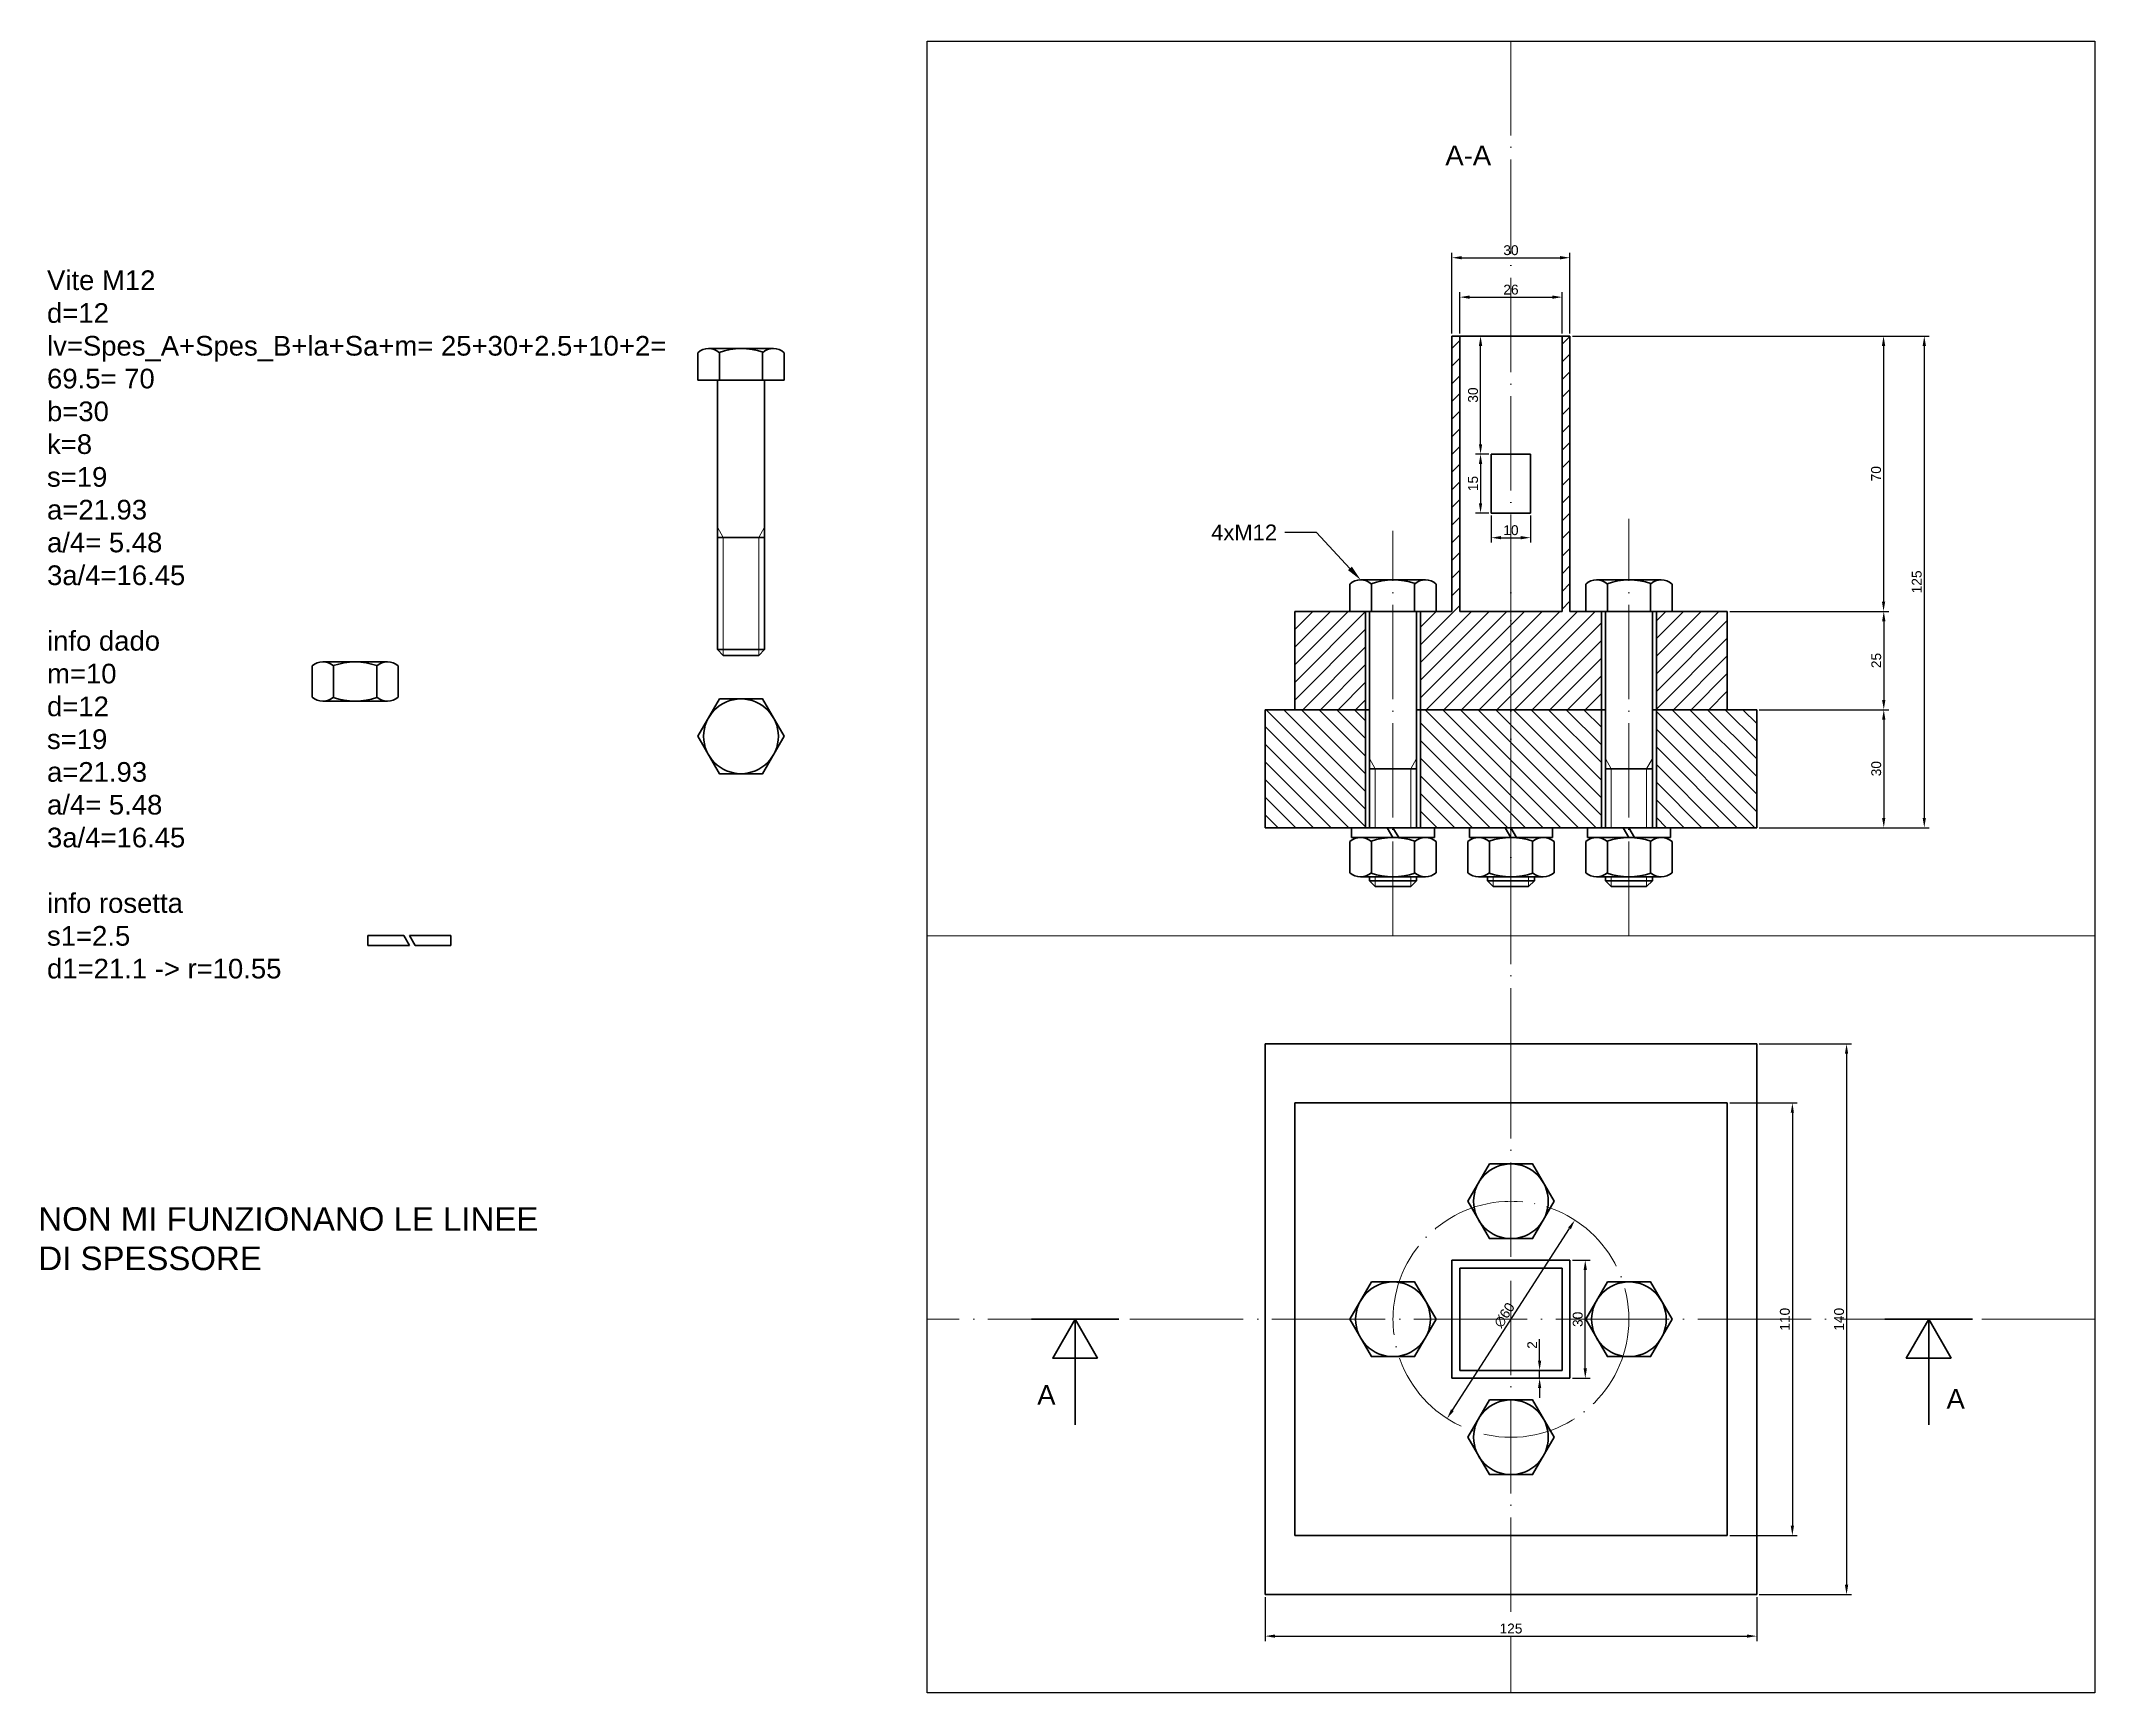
# Model space of a CAD drawing. Header units: millimetres. Extents: x 23 to 545, y 71 to 491.
import ezdxf
from ezdxf import colors
from ezdxf.entities.mleader import LeaderData, LeaderLine
from ezdxf.math import Vec2, Vec3

# ---------------------------------------------------------------- set-up
doc = ezdxf.new("R2010")
doc.units = ezdxf.units.MM
doc.linetypes.add('ACAD_ISO04W100', pattern=[30, 24, -3, 0, -3])
for name, color, linetype, lineweight in [('assimetria', 164, 'ACAD_ISO04W100', 18), ('campitura', 130, 'Continuous', 18), ('filetto', 226, 'Continuous', 18), ('Grosso', 90, 'Continuous', 35), ('terra', 255, 'Continuous', 18)]:
    doc.layers.add(name, color=color, linetype=linetype, lineweight=lineweight)
doc.styles.get("Standard").update_dxf_attribs({"font": 'arial.ttf'})
doc.dimstyles.new('ISO-25', dxfattribs={"dimtxt": 2.5, "dimasz": 2.5, "dimexe": 1.25, "dimexo": 0.625, "dimtad": 1, "dimtxsty": 'Standard', "dimcen": 2.5, "dimadec": 0, "dimazin": 0, "dimtfac": 1, "dimtmove": 0, "dimatfit": 1, "dimfxl": 1, "dimarcsym": 0})

# ---------------------------------------------------------------- blocks, each defined once
blk = doc.blocks.new('*D3')
at = {"color": 0, "lineweight": -2, "transparency": 16777216}
for p, q in [((412.24, 416.2), (492.62, 416.2)), ((491.37, 413.7), (491.37, 348.7)), ((452.24, 346.2), (492.62, 346.2))]:
    blk.add_line(p, q, dxfattribs=at)
at = {"color": 0, "transparency": 16777216}
for points in [[(490.95, 413.7), (491.79, 413.7), (491.37, 416.2)], [(490.95, 348.7), (491.79, 348.7), (491.37, 346.2)]]:
    blk.add_solid(points, dxfattribs=at)
at = {"layer": 'Defpoints', "color": 0, "transparency": 16777216}
for p in [(411.62, 416.2), (451.62, 346.2), (491.37, 346.2)]:
    blk.add_point(p, dxfattribs=at)
at = {"color": 0, "transparency": 16777216, "insert": (489.47, 381.2), "char_height": 2.5, "attachment_point": 5, "rotation": 90}
blk.add_mtext('70', dxfattribs=at)
blk = doc.blocks.new('*D4')
at = {"color": 0, "lineweight": -2, "transparency": 16777216}
for p, q in [((452.24, 346.2), (492.67, 346.2)), ((491.42, 343.7), (491.42, 323.7)), ((459.74, 321.2), (492.67, 321.2))]:
    blk.add_line(p, q, dxfattribs=at)
at = {"color": 0, "transparency": 16777216}
for points in [[(491, 343.7), (491.84, 343.7), (491.42, 346.2)], [(491, 323.7), (491.84, 323.7), (491.42, 321.2)]]:
    blk.add_solid(points, dxfattribs=at)
at = {"layer": 'Defpoints', "color": 0, "transparency": 16777216}
for p in [(451.62, 346.2), (459.12, 321.2), (491.42, 321.2)]:
    blk.add_point(p, dxfattribs=at)
at = {"color": 0, "transparency": 16777216, "insert": (489.52, 333.7), "char_height": 2.5, "attachment_point": 5, "rotation": 90}
blk.add_mtext('25', dxfattribs=at)
blk = doc.blocks.new('*D5')
at = {"color": 0, "lineweight": -2, "transparency": 16777216}
for p, q in [((459.74, 321.2), (492.67, 321.2)), ((491.42, 318.7), (491.42, 293.7)), ((459.74, 291.2), (492.67, 291.2))]:
    blk.add_line(p, q, dxfattribs=at)
at = {"color": 0, "transparency": 16777216}
for points in [[(491, 318.7), (491.83, 318.7), (491.42, 321.2)], [(491, 293.7), (491.83, 293.7), (491.42, 291.2)]]:
    blk.add_solid(points, dxfattribs=at)
at = {"layer": 'Defpoints', "color": 0, "transparency": 16777216}
for p in [(459.12, 321.2), (459.12, 291.2), (491.42, 291.2)]:
    blk.add_point(p, dxfattribs=at)
at = {"color": 0, "transparency": 16777216, "insert": (489.51, 306.2), "char_height": 2.5, "attachment_point": 5, "rotation": 90}
blk.add_mtext('30', dxfattribs=at)
blk = doc.blocks.new('*D6')
at = {"color": 0, "lineweight": -2, "transparency": 16777216}
for p, q in [((491.99, 416.2), (502.97, 416.2)), ((501.72, 413.7), (501.72, 293.7)), ((492.04, 291.2), (502.97, 291.2))]:
    blk.add_line(p, q, dxfattribs=at)
at = {"color": 0, "transparency": 16777216}
for points in [[(501.3, 413.7), (502.14, 413.7), (501.72, 416.2)], [(501.3, 293.7), (502.14, 293.7), (501.72, 291.2)]]:
    blk.add_solid(points, dxfattribs=at)
at = {"layer": 'Defpoints', "color": 0, "transparency": 16777216}
for p in [(491.37, 416.2), (491.42, 291.2), (501.72, 291.2)]:
    blk.add_point(p, dxfattribs=at)
at = {"color": 0, "transparency": 16777216, "insert": (499.82, 353.7), "char_height": 2.5, "attachment_point": 5, "rotation": 90}
blk.add_mtext('125', dxfattribs=at)
blk = doc.blocks.new('*D7')
at = {"color": 0, "lineweight": -2, "transparency": 16777216}
for p, q in [((390.99, 416.2), (387.63, 416.2)), ((388.88, 388.7), (388.88, 413.7)), ((390.99, 386.2), (387.63, 386.2))]:
    blk.add_line(p, q, dxfattribs=at)
at = {"color": 0, "transparency": 16777216}
for points in [[(388.47, 413.7), (389.3, 413.7), (388.88, 416.2)], [(388.47, 388.7), (389.3, 388.7), (388.88, 386.2)]]:
    blk.add_solid(points, dxfattribs=at)
at = {"layer": 'Defpoints', "color": 0, "transparency": 16777216}
for p in [(388.88, 416.2), (391.62, 416.2), (391.62, 386.2)]:
    blk.add_point(p, dxfattribs=at)
at = {"color": 0, "transparency": 16777216, "insert": (386.98, 401.2), "char_height": 2.5, "attachment_point": 5, "rotation": 90}
blk.add_mtext('30', dxfattribs=at)
blk = doc.blocks.new('*D8')
at = {"color": 0, "lineweight": -2, "transparency": 16777216}
for p, q in [((390.99, 386.2), (387.63, 386.2)), ((388.88, 383.7), (388.88, 373.7)), ((390.99, 371.2), (387.63, 371.2))]:
    blk.add_line(p, q, dxfattribs=at)
at = {"color": 0, "transparency": 16777216}
for points in [[(388.47, 383.7), (389.3, 383.7), (388.88, 386.2)], [(388.47, 373.7), (389.3, 373.7), (388.88, 371.2)]]:
    blk.add_solid(points, dxfattribs=at)
at = {"layer": 'Defpoints', "color": 0, "transparency": 16777216}
for p in [(391.62, 386.2), (388.88, 371.2), (391.62, 371.2)]:
    blk.add_point(p, dxfattribs=at)
at = {"color": 0, "transparency": 16777216, "insert": (386.98, 378.7), "char_height": 2.5, "attachment_point": 5, "rotation": 90}
blk.add_mtext('15', dxfattribs=at)
blk = doc.blocks.new('*D9')
at = {"color": 0, "lineweight": -2, "transparency": 16777216}
for p, q in [((391.62, 370.58), (391.62, 363.68)), ((401.62, 370.58), (401.62, 363.68)), ((394.12, 364.93), (399.12, 364.93))]:
    blk.add_line(p, q, dxfattribs=at)
at = {"color": 0, "transparency": 16777216}
for points in [[(394.12, 365.35), (394.12, 364.52), (391.62, 364.93)], [(399.12, 365.35), (399.12, 364.52), (401.62, 364.93)]]:
    blk.add_solid(points, dxfattribs=at)
at = {"layer": 'Defpoints', "color": 0, "transparency": 16777216}
for p in [(391.62, 371.2), (401.62, 371.2), (401.62, 364.93)]:
    blk.add_point(p, dxfattribs=at)
at = {"color": 0, "transparency": 16777216, "insert": (396.62, 366.83), "char_height": 2.5, "attachment_point": 5}
blk.add_mtext('10', dxfattribs=at)
blk = doc.blocks.new('*D10')
at = {"color": 0, "lineweight": -2, "transparency": 16777216}
for p, q in [((459.74, 236.2), (483.21, 236.2)), ((481.96, 233.7), (481.96, 98.7)), ((459.74, 96.2), (483.21, 96.2))]:
    blk.add_line(p, q, dxfattribs=at)
at = {"color": 0, "transparency": 16777216}
for points in [[(481.54, 233.7), (482.38, 233.7), (481.96, 236.2)], [(481.54, 98.7), (482.38, 98.7), (481.96, 96.2)]]:
    blk.add_solid(points, dxfattribs=at)
at = {"layer": 'Defpoints', "color": 0, "transparency": 16777216}
for p in [(459.12, 236.2), (459.12, 96.2), (481.96, 96.2)]:
    blk.add_point(p, dxfattribs=at)
at = {"color": 0, "transparency": 16777216, "insert": (480.06, 166.2), "char_height": 2.5, "attachment_point": 5, "rotation": 90}
blk.add_mtext('140', dxfattribs=at)
blk = doc.blocks.new('*D11')
at = {"color": 0, "lineweight": -2, "transparency": 16777216}
for p, q in [((452.24, 221.2), (469.43, 221.2)), ((468.18, 218.7), (468.18, 113.7)), ((452.24, 111.2), (469.43, 111.2))]:
    blk.add_line(p, q, dxfattribs=at)
at = {"color": 0, "transparency": 16777216}
for points in [[(467.76, 218.7), (468.59, 218.7), (468.18, 221.2)], [(467.76, 113.7), (468.59, 113.7), (468.18, 111.2)]]:
    blk.add_solid(points, dxfattribs=at)
at = {"layer": 'Defpoints', "color": 0, "transparency": 16777216}
for p in [(451.62, 221.2), (451.62, 111.2), (468.18, 111.2)]:
    blk.add_point(p, dxfattribs=at)
at = {"color": 0, "transparency": 16777216, "insert": (466.28, 166.2), "char_height": 2.5, "attachment_point": 5, "rotation": 90}
blk.add_mtext('110', dxfattribs=at)
blk = doc.blocks.new('*D12')
at = {"color": 0, "lineweight": -2, "transparency": 16777216}
for p, q in [((334.12, 95.58), (334.12, 84.39)), ((459.12, 95.58), (459.12, 84.39)), ((336.62, 85.64), (456.62, 85.64))]:
    blk.add_line(p, q, dxfattribs=at)
at = {"color": 0, "transparency": 16777216}
for points in [[(336.62, 86.06), (336.62, 85.23), (334.12, 85.64)], [(456.62, 86.06), (456.62, 85.23), (459.12, 85.64)]]:
    blk.add_solid(points, dxfattribs=at)
at = {"layer": 'Defpoints', "color": 0, "transparency": 16777216}
for p in [(334.12, 96.2), (459.12, 96.2), (459.12, 85.64)]:
    blk.add_point(p, dxfattribs=at)
at = {"color": 0, "transparency": 16777216, "insert": (396.62, 87.55), "char_height": 2.5, "attachment_point": 5}
blk.add_mtext('125', dxfattribs=at)
blk = doc.blocks.new('*D14')
at = {"color": 0, "lineweight": -2, "transparency": 16777216}
for p, q in [((403.9, 155.7), (403.9, 161.11)), ((408.99, 153.2), (402.65, 153.2)), ((403.9, 151.2), (403.9, 153.2)), ((408.99, 151.2), (402.65, 151.2)), ((403.9, 148.7), (403.9, 146.2))]:
    blk.add_line(p, q, dxfattribs=at)
at = {"color": 0, "transparency": 16777216}
for points in [[(403.49, 155.7), (404.32, 155.7), (403.9, 153.2)], [(403.49, 148.7), (404.32, 148.7), (403.9, 151.2)]]:
    blk.add_solid(points, dxfattribs=at)
at = {"layer": 'Defpoints', "color": 0, "transparency": 16777216}
for p in [(409.62, 153.2), (403.9, 151.2), (409.62, 151.2)]:
    blk.add_point(p, dxfattribs=at)
at = {"color": 0, "transparency": 16777216, "insert": (402.02, 159.66), "char_height": 2.5, "attachment_point": 5, "rotation": 90}
blk.add_mtext('2', dxfattribs=at)
blk = doc.blocks.new('*D15')
at = {"color": 0, "lineweight": -2, "transparency": 16777216}
blk.add_line((381.73, 143.08), (411.51, 189.32), dxfattribs=at)
at = {"color": 0, "transparency": 16777216}
for points in [[(411.16, 189.55), (411.86, 189.1), (412.86, 191.42)], [(381.38, 143.31), (382.08, 142.86), (380.37, 140.98)]]:
    blk.add_solid(points, dxfattribs=at)
at = {"layer": 'Defpoints', "color": 0, "transparency": 16777216}
for p in [(412.86, 191.42), (380.37, 140.98)]:
    blk.add_point(p, dxfattribs=at)
at = {"color": 0, "transparency": 16777216, "insert": (394.96, 167.27), "char_height": 2.5, "attachment_point": 5, "rotation": 57.213}
blk.add_mtext('∅60', dxfattribs=at)
blk = doc.blocks.new('*D17')
at = {"color": 0, "lineweight": -2, "transparency": 16777216}
for p, q in [((381.62, 416.83), (381.62, 437.37)), ((384.12, 436.12), (409.12, 436.12)), ((411.62, 416.83), (411.62, 437.37))]:
    blk.add_line(p, q, dxfattribs=at)
at = {"color": 0, "transparency": 16777216}
for points in [[(384.12, 436.53), (384.12, 435.7), (381.62, 436.12)], [(409.12, 436.53), (409.12, 435.7), (411.62, 436.12)]]:
    blk.add_solid(points, dxfattribs=at)
at = {"layer": 'Defpoints', "color": 0, "transparency": 16777216}
for p in [(411.62, 436.12), (381.62, 416.2), (411.62, 416.2)]:
    blk.add_point(p, dxfattribs=at)
at = {"color": 0, "transparency": 16777216, "insert": (396.62, 438.02), "char_height": 2.5, "attachment_point": 5}
blk.add_mtext('30', dxfattribs=at)
blk = doc.blocks.new('*D18')
at = {"color": 0, "lineweight": -2, "transparency": 16777216}
for p, q in [((383.62, 416.83), (383.62, 427.35)), ((386.12, 426.1), (407.12, 426.1)), ((409.62, 416.83), (409.62, 427.35))]:
    blk.add_line(p, q, dxfattribs=at)
at = {"color": 0, "transparency": 16777216}
for points in [[(386.12, 426.52), (386.12, 425.68), (383.62, 426.1)], [(407.12, 426.52), (407.12, 425.68), (409.62, 426.1)]]:
    blk.add_solid(points, dxfattribs=at)
at = {"layer": 'Defpoints', "color": 0, "transparency": 16777216}
for p in [(409.62, 426.1), (383.62, 416.2), (409.62, 416.2)]:
    blk.add_point(p, dxfattribs=at)
at = {"color": 0, "transparency": 16777216, "insert": (396.62, 428), "char_height": 2.5, "attachment_point": 5}
blk.add_mtext('26', dxfattribs=at)
blk = doc.blocks.new('*D19')
at = {"color": 0, "lineweight": -2, "transparency": 16777216}
for p, q in [((412.24, 181.2), (416.76, 181.2)), ((415.51, 153.7), (415.51, 178.7)), ((412.24, 151.2), (416.76, 151.2))]:
    blk.add_line(p, q, dxfattribs=at)
at = {"color": 0, "transparency": 16777216}
for points in [[(415.09, 178.7), (415.93, 178.7), (415.51, 181.2)], [(415.09, 153.7), (415.93, 153.7), (415.51, 151.2)]]:
    blk.add_solid(points, dxfattribs=at)
at = {"layer": 'Defpoints', "color": 0, "transparency": 16777216}
for p in [(411.62, 181.2), (415.51, 181.2), (411.62, 151.2)]:
    blk.add_point(p, dxfattribs=at)
at = {"color": 0, "transparency": 16777216, "insert": (413.61, 166.2), "char_height": 2.5, "attachment_point": 5, "rotation": 90}
blk.add_mtext('30', dxfattribs=at)

msp = doc.modelspace()

# ---------------------------------------------------------------- hatches: boundary and pattern name
at = {"layer": 'campitura'}
h = msp.add_hatch(dxfattribs=at)
h.set_pattern_fill('ANSI31', color=256)
h.paths.add_polyline_path([(359.618, 346.202), (355.653, 346.202), (341.618, 346.202), (341.618, 321.202), (359.618, 321.202)])
h.paths.add_polyline_path([(396.618, 346.202), (383.618, 346.202), (383.618, 416.202), (381.618, 416.202), (381.618, 346.202), (373.618, 346.202), (373.618, 321.202), (396.618, 321.202)])
h.paths.add_polyline_path([(419.618, 346.202), (415.653, 346.202), (411.618, 346.202), (411.618, 416.202), (409.618, 416.202), (409.618, 346.202), (396.618, 346.202), (396.618, 321.202), (419.618, 321.202)])
h.paths.add_polyline_path([(451.618, 346.202), (433.618, 346.202), (433.618, 321.202), (451.618, 321.202)])
h = msp.add_hatch(dxfattribs=at)
h.set_pattern_fill('ANSI31', color=256, angle=90)
h.paths.add_polyline_path([(359.618, 321.202), (334.118, 321.202), (334.118, 291.202), (359.618, 291.202)])
h.paths.add_polyline_path([(396.618, 321.202), (373.618, 321.202), (373.618, 291.202), (377.168, 291.202), (396.618, 291.202)])
h.paths.add_polyline_path([(419.618, 321.202), (396.618, 321.202), (396.618, 291.202), (419.618, 291.202)])
h.paths.add_polyline_path([(459.118, 321.202), (433.618, 321.202), (433.618, 291.202), (437.168, 291.202), (459.118, 291.202)])

# ---------------------------------------------------------------- linework, layer by layer
for p, q in [((248.118, 491.202), (545.118, 491.202)), ((248.118, 71.202), (248.118, 491.202)), ((545.118, 491.202), (545.118, 71.202)), ((545.118, 71.202), (248.118, 71.202))]:
    msp.add_line(p, q)
at = {"layer": 'assimetria'}
for p, q in [((396.618, 491.202), (396.618, 236.202)), ((366.618, 263.702), (366.618, 366.676)), ((396.618, 263.702), (396.618, 366.676)), ((426.618, 263.702), (426.618, 369.718)), ((396.618, 236.202), (396.618, 71.202))]:
    msp.add_line(p, q, dxfattribs=at)
at = {"layer": 'assimetria', "ltscale": 1.2}
msp.add_line((545.118, 166.202), (248.118, 166.202), dxfattribs=at)
at = {"layer": 'assimetria'}
msp.add_circle((396.618, 166.202), 30, dxfattribs=at)
at = {"layer": 'filetto'}
for p, q in [((196.313, 365.02), (194.813, 367.618)), ((205.313, 365.02), (206.813, 367.618)), ((196.313, 335.02), (196.313, 365.02)), ((205.313, 365.02), (205.313, 335.02)), ((362.118, 306.202), (360.618, 308.8)), ((371.118, 306.202), (372.618, 308.8)), ((422.118, 306.202), (420.618, 308.8)), ((431.118, 306.202), (432.618, 308.8)), ((362.118, 291.202), (362.118, 306.202)), ((371.118, 306.202), (371.118, 291.202)), ((422.118, 291.202), (422.118, 306.202)), ((431.118, 306.202), (431.118, 291.202)), ((362.118, 276.202), (362.118, 278.702)), ((371.118, 278.702), (371.118, 276.202)), ((392.118, 276.202), (392.118, 278.702)), ((401.118, 278.702), (401.118, 276.202)), ((422.118, 276.202), (422.118, 278.702)), ((431.118, 278.702), (431.118, 276.202))]:
    msp.add_line(p, q, dxfattribs=at)
at = {"layer": 'Grosso'}
for p, q in [((192.588, 413.02), (209.038, 413.02)), ((381.618, 346.202), (381.618, 416.202)), ((381.618, 416.202), (411.618, 416.202)), ((383.618, 416.202), (383.618, 346.202)), ((409.618, 346.202), (409.618, 416.202)), ((411.618, 416.202), (411.618, 346.202)), ((189.848, 405.02), (189.848, 411.973)), ((195.328, 405.02), (195.328, 412.047)), ((206.298, 412.11), (206.298, 405.02)), ((211.778, 411.973), (211.778, 405.02)), ((211.778, 405.02), (189.848, 405.02)), ((194.813, 405.02), (206.813, 405.02)), ((194.813, 336.52), (194.813, 405.02)), ((206.813, 405.02), (206.813, 336.52)), ((391.618, 371.202), (391.618, 386.202)), ((391.618, 386.202), (401.618, 386.202)), ((401.618, 386.202), (401.618, 371.202)), ((401.618, 371.202), (391.618, 371.202)), ((206.813, 365.02), (194.813, 365.02)), ((355.653, 346.202), (355.653, 353.155)), ((358.393, 354.202), (374.843, 354.202)), ((361.133, 346.202), (361.133, 353.23)), ((372.103, 353.292), (372.103, 346.202)), ((377.583, 353.155), (377.583, 346.202)), ((415.653, 346.202), (415.653, 353.155)), ((418.393, 354.202), (434.843, 354.202)), ((421.133, 346.202), (421.133, 353.23)), ((432.103, 353.292), (432.103, 346.202)), ((437.583, 353.155), (437.583, 346.202)), ((341.618, 346.202), (341.618, 321.202)), ((381.618, 346.202), (341.618, 346.202)), ((377.583, 346.202), (355.653, 346.202)), ((359.618, 291.202), (359.618, 346.202)), ((360.618, 346.202), (372.618, 346.202)), ((360.618, 291.202), (360.618, 346.202)), ((372.618, 346.202), (372.618, 291.202)), ((373.618, 291.202), (373.618, 346.202)), ((409.618, 346.202), (383.618, 346.202)), ((451.618, 346.202), (411.618, 346.202)), ((437.583, 346.202), (415.653, 346.202)), ((419.618, 291.202), (419.618, 346.202)), ((420.618, 346.202), (432.618, 346.202)), ((420.618, 291.202), (420.618, 346.202)), ((432.618, 346.202), (432.618, 291.202)), ((433.618, 291.202), (433.618, 346.202)), ((451.618, 321.202), (451.618, 346.202)), ((196.313, 335.02), (194.813, 336.52)), ((206.813, 336.52), (194.813, 336.52)), ((205.313, 335.02), (196.313, 335.02)), ((205.313, 335.02), (206.813, 336.52)), ((91.731, 324.381), (91.731, 332.339)), ((94.471, 333.36), (110.921, 333.36)), ((97.211, 324.302), (97.211, 332.419)), ((108.181, 332.419), (108.181, 324.302)), ((113.661, 332.339), (113.661, 324.381)), ((110.921, 323.36), (94.471, 323.36)), ((334.118, 291.202), (334.118, 321.202)), ((334.118, 321.202), (360.618, 321.202)), ((372.618, 321.202), (420.618, 321.202)), ((432.618, 321.202), (459.118, 321.202)), ((459.118, 321.202), (459.118, 291.202)), ((372.618, 306.202), (360.618, 306.202)), ((432.618, 306.202), (420.618, 306.202)), ((459.118, 291.202), (334.118, 291.202)), ((355.653, 279.723), (355.653, 287.681)), ((356.068, 291.202), (365.175, 291.202)), ((356.068, 288.702), (356.068, 291.202)), ((366.618, 288.702), (356.068, 288.702)), ((358.393, 288.702), (374.843, 288.702)), ((361.133, 279.644), (361.133, 287.761)), ((366.618, 288.702), (365.175, 291.202)), ((366.618, 291.202), (377.168, 291.202)), ((366.618, 291.202), (368.062, 288.702)), ((377.168, 288.702), (368.062, 288.702)), ((372.103, 287.761), (372.103, 279.644)), ((377.168, 291.202), (377.168, 288.702)), ((377.583, 287.681), (377.583, 279.723)), ((385.653, 279.723), (385.653, 287.681)), ((386.068, 288.702), (386.068, 291.202)), ((396.618, 288.702), (386.068, 288.702)), ((388.393, 288.702), (404.843, 288.702)), ((391.133, 279.644), (391.133, 287.761)), ((396.618, 288.702), (395.175, 291.202)), ((396.618, 291.202), (398.062, 288.702)), ((407.168, 288.702), (398.062, 288.702)), ((402.103, 287.761), (402.103, 279.644)), ((407.168, 291.202), (407.168, 288.702)), ((407.583, 287.681), (407.583, 279.723)), ((415.653, 279.723), (415.653, 287.681)), ((416.068, 291.202), (425.175, 291.202)), ((416.068, 288.702), (416.068, 291.202)), ((426.618, 288.702), (416.068, 288.702)), ((418.393, 288.702), (434.843, 288.702)), ((421.133, 279.644), (421.133, 287.761)), ((426.618, 288.702), (425.175, 291.202)), ((426.618, 291.202), (437.168, 291.202)), ((426.618, 291.202), (428.062, 288.702)), ((437.168, 288.702), (428.062, 288.702)), ((432.103, 287.761), (432.103, 279.644)), ((437.168, 291.202), (437.168, 288.702)), ((437.583, 287.681), (437.583, 279.723)), ((374.843, 278.702), (358.393, 278.702)), ((360.618, 277.702), (360.618, 278.702)), ((362.118, 276.202), (360.618, 277.702)), ((372.618, 277.702), (360.618, 277.702)), ((371.118, 276.202), (372.618, 277.702)), ((372.618, 278.702), (372.618, 277.702)), ((404.843, 278.702), (388.393, 278.702)), ((390.618, 277.702), (390.618, 278.702)), ((392.118, 276.202), (390.618, 277.702)), ((402.618, 277.702), (390.618, 277.702)), ((401.118, 276.202), (402.618, 277.702)), ((402.618, 278.702), (402.618, 277.702)), ((434.843, 278.702), (418.393, 278.702)), ((420.618, 277.702), (420.618, 278.702)), ((422.118, 276.202), (420.618, 277.702)), ((432.618, 277.702), (420.618, 277.702)), ((431.118, 276.202), (432.618, 277.702)), ((432.618, 278.702), (432.618, 277.702)), ((371.118, 276.202), (362.118, 276.202)), ((392.118, 276.202), (401.118, 276.202)), ((431.118, 276.202), (422.118, 276.202)), ((105.937, 263.743), (115.043, 263.743)), ((105.937, 261.243), (105.937, 263.743)), ((116.487, 261.243), (105.937, 261.243)), ((116.487, 261.243), (115.043, 263.743)), ((116.487, 263.743), (117.93, 261.243)), ((116.487, 263.743), (127.037, 263.743)), ((127.037, 261.243), (117.93, 261.243)), ((127.037, 263.743), (127.037, 261.243)), ((334.118, 236.202), (334.118, 96.202)), ((459.118, 236.202), (334.118, 236.202)), ((459.118, 96.202), (459.118, 236.202)), ((341.618, 221.202), (341.618, 111.202)), ((451.618, 221.202), (341.618, 221.202)), ((451.618, 111.202), (451.618, 221.202)), ((381.618, 181.202), (381.618, 151.202)), ((411.618, 181.202), (381.618, 181.202)), ((383.618, 179.202), (383.618, 153.202)), ((409.618, 179.202), (383.618, 179.202)), ((409.618, 153.202), (409.618, 179.202)), ((411.618, 151.202), (411.618, 181.202)), ((274.687, 166.202), (296.928, 166.202)), ((285.807, 166.202), (285.807, 139.379)), ((491.728, 166.202), (513.969, 166.202)), ((502.848, 166.202), (502.848, 139.379)), ((383.618, 153.202), (409.618, 153.202)), ((381.618, 151.202), (411.618, 151.202)), ((341.618, 111.202), (451.618, 111.202)), ((334.118, 96.202), (459.118, 96.202))]:
    msp.add_line(p, q, dxfattribs=at)
for points in [[(195.329, 323.933), (189.844, 314.433), (195.329, 304.933), (206.298, 304.933), (211.783, 314.433), (206.298, 323.933)], [(391.134, 205.702), (385.649, 196.202), (391.134, 186.702), (402.103, 186.702), (407.588, 196.202), (402.103, 205.702)], [(361.134, 175.702), (355.649, 166.202), (361.134, 156.702), (372.103, 156.702), (377.588, 166.202), (372.103, 175.702)], [(421.134, 175.702), (415.649, 166.202), (421.134, 156.702), (432.103, 156.702), (437.588, 166.202), (432.103, 175.702)], [(291.502, 156.338), (285.807, 166.202), (280.112, 156.338)], [(508.544, 156.338), (502.848, 166.202), (497.153, 156.338)], [(391.134, 145.702), (385.649, 136.202), (391.134, 126.702), (402.103, 126.702), (407.588, 136.202), (402.103, 145.702)]]:
    msp.add_lwpolyline(points, close=True, dxfattribs=at)
for centre in [(200.813, 314.433), (396.618, 196.202), (366.618, 166.202), (426.618, 166.202), (396.618, 136.202)]:
    msp.add_circle(centre, 9.5, dxfattribs=at)
for centre, radius, start, end in [((192.588, 408.911), 4.109, 48.17838, 131.82162), ((200.901, 396.57), 16.45, 70.43192, 110.02484), ((209.038, 408.911), 4.109, 48.17838, 131.82162), ((358.393, 350.093), 4.109, 48.17838, 131.82162), ((366.706, 337.753), 16.45, 70.43192, 110.02484), ((374.843, 350.093), 4.109, 48.17838, 131.82162), ((418.393, 350.093), 4.109, 48.17838, 131.82162), ((426.706, 337.753), 16.45, 70.43192, 110.02484), ((434.843, 350.093), 4.109, 48.17838, 131.82162), ((94.471, 329.173), 4.187, 49.13011, 130.86989), ((102.696, 316.91), 16.45, 70.27833, 109.72167), ((110.921, 329.173), 4.187, 49.13011, 130.86989), ((94.471, 327.548), 4.187, 229.13011, 310.86989), ((102.696, 339.81), 16.45, 250.27833, 289.72167), ((110.921, 327.548), 4.187, 229.13011, 310.86989), ((358.393, 284.515), 4.187, 49.13011, 130.86989), ((366.618, 272.252), 16.45, 70.27833, 109.72167), ((374.843, 284.515), 4.187, 49.13011, 130.86989), ((388.393, 284.515), 4.187, 49.13011, 130.86989), ((396.618, 272.252), 16.45, 70.27833, 109.72167), ((404.843, 284.515), 4.187, 49.13011, 130.86989), ((418.393, 284.515), 4.187, 49.13011, 130.86989), ((426.618, 272.252), 16.45, 70.27833, 109.72167), ((434.843, 284.515), 4.187, 49.13011, 130.86989), ((358.393, 282.89), 4.187, 229.13011, 310.86989), ((366.618, 295.152), 16.45, 250.27833, 289.72167), ((374.843, 282.89), 4.187, 229.13011, 310.86989), ((388.393, 282.89), 4.187, 229.13011, 310.86989), ((396.618, 295.152), 16.45, 250.27833, 289.72167), ((404.843, 282.89), 4.187, 229.13011, 310.86989), ((418.393, 282.89), 4.187, 229.13011, 310.86989), ((426.618, 295.152), 16.45, 250.27833, 289.72167), ((434.843, 282.89), 4.187, 229.13011, 310.86989)]:
    msp.add_arc(centre, radius, start, end, dxfattribs=at)
at = {"layer": 'terra'}
msp.add_line((545.118, 263.702), (248.118, 263.702), dxfattribs=at)

# ---------------------------------------------------------------- texts
at = {"insert": (22.137, 194.706), "char_height": 6, "attachment_point": 1}
msp.add_mtext_dynamic_manual_height_columns('NON MI FUNZIONANO LE LINEE DI SPESSORE', width=133.90485, gutter_width=12.5, heights=[0], dxfattribs=at)
at = {"layer": 'Grosso', "char_height": 5, "attachment_point": 1}
for s, width, heights, insert in [('A-A', 15.28129, [0], (379.935, 464.637)), ('Vite M12\\Pd=12^Jlv=Spes_A+Spes_B+la+Sa+m= 25+30+2.5+10+2= 69.5= 70^Jb=30^Jk=8^Js=19^Ja=21.93^Ja/4= 5.48^J3a/4=16.45^J^Jinfo dado^Jm=10^Jd=12^Js=19^Ja=21.93^Ja/4= 5.48^J3a/4=16.45^J^Jinfo rosetta^Js1=2.5^Jd1=21.1 -> r=10.55', 164.1759, [269.932], (24.341, 432.901)), ('A', 9.65409, [0], (276.147, 149.478)), ('A', 9.65409, [0], (507.382, 148.464))]:
    msp.add_mtext_dynamic_manual_height_columns(s, width=width, gutter_width=12.5, heights=heights, dxfattribs=dict(at, insert=insert))

# ---------------------------------------------------------------- dimensions: what is measured, and where the dimension line sits
for base, p1, p2, picture, middle in [((411.618, 436.117), (381.618, 416.202), (411.618, 416.202), '*D17', (396.618, 438.019)), ((409.618, 426.099), (383.618, 416.202), (409.618, 416.202), '*D18', (396.618, 428)), ((401.618, 364.932), (391.618, 371.202), (401.618, 371.202), '*D9', (396.618, 366.833)), ((459.118, 85.644), (334.118, 96.202), (459.118, 96.202), '*D12', (396.618, 87.545))]:
    dim = msp.add_linear_dim(base=base, p1=p1, p2=p2, dimstyle='ISO-25')
    dim.commit()
    dim.dimension.update_dxf_attribs({"geometry": picture, "text_midpoint": middle})
for base, p1, p2, picture, middle in [((388.883, 416.202), (391.618, 386.202), (391.618, 416.202), '*D7', (386.981, 401.202)), ((491.369, 346.202), (411.618, 416.202), (451.618, 346.202), '*D3', (489.467, 381.202)), ((501.721, 291.202), (491.369, 416.202), (491.416, 291.202), '*D6', (499.82, 353.702)), ((388.883, 371.202), (391.618, 386.202), (391.618, 371.202), '*D8', (386.982, 378.702)), ((491.421, 321.202), (451.618, 346.202), (459.118, 321.202), '*D4', (489.52, 333.702)), ((491.416, 291.202), (459.118, 321.202), (459.118, 291.202), '*D5', (489.514, 306.202)), ((481.96, 96.202), (459.118, 236.202), (459.118, 96.202), '*D10', (480.059, 166.202)), ((468.177, 111.202), (451.618, 221.202), (451.618, 111.202), '*D11', (466.276, 166.202)), ((415.509, 181.202), (411.618, 151.202), (411.618, 181.202), '*D19', (413.607, 166.202))]:
    dim = msp.add_linear_dim(base=base, p1=p1, p2=p2, angle=90, dimstyle='ISO-25')
    dim.commit()
    dim.dimension.update_dxf_attribs({"geometry": picture, "text_midpoint": middle})
dim = msp.add_diameter_dim_2p(p1=(380.373, 140.982), p2=(412.864, 191.423), dimstyle='ISO-25')
dim.commit()
dim.dimension.update_dxf_attribs({"geometry": '*D15', "text_midpoint": (394.961, 167.27)})
dim = msp.add_linear_dim(base=(403.903, 151.202), p1=(409.618, 153.202), p2=(409.618, 151.202), angle=90, dimstyle='ISO-25')
dim.commit()
dim.dimension.update_dxf_attribs({"geometry": '*D14', "text_midpoint": (403.903, 159.655), "dimtype": 160})

# ---------------------------------------------------------------- leaders
ml = msp.add_multileader_mtext('Standard')
ml.set_content('4xM12', color=256)
ml.set_leader_properties()
ml.build(insert=Vec2(0, 0))
ctx = ml.context
ctx.base_point, ctx.plane_origin = Vec3(318.74, 366.279), Vec3(358.393, 354.202)
ctx.text_align_type = 2
notes = []
notes.append((ctx, [(0, (1, 1, 0), (347.146, 366.279), (-1, 0), 8, [(0, [(358.393, 354.202)], 0, [])])]))
ctx.mtext.insert, ctx.mtext.alignment, ctx.mtext.flow_direction = Vec3(337.146, 368.279), 3, 5
for ctx, leaders in notes:
    for number, flags, end, landing, length, lines in leaders:
        leader = LeaderData()
        leader.index, (leader.has_last_leader_line, leader.has_dogleg_vector, leader.attachment_direction) = number, flags
        leader.last_leader_point, leader.dogleg_vector, leader.dogleg_length = Vec3(end), Vec3(landing), length
        for number, points, colour, breaks in lines:
            line = LeaderLine()
            line.index, line.vertices, line.color, line.breaks = number, Vec3.list(points), colors.encode_raw_color(colour), breaks
            leader.lines.append(line)
        ctx.leaders.append(leader)

doc.saveas('drawing.dxf')
